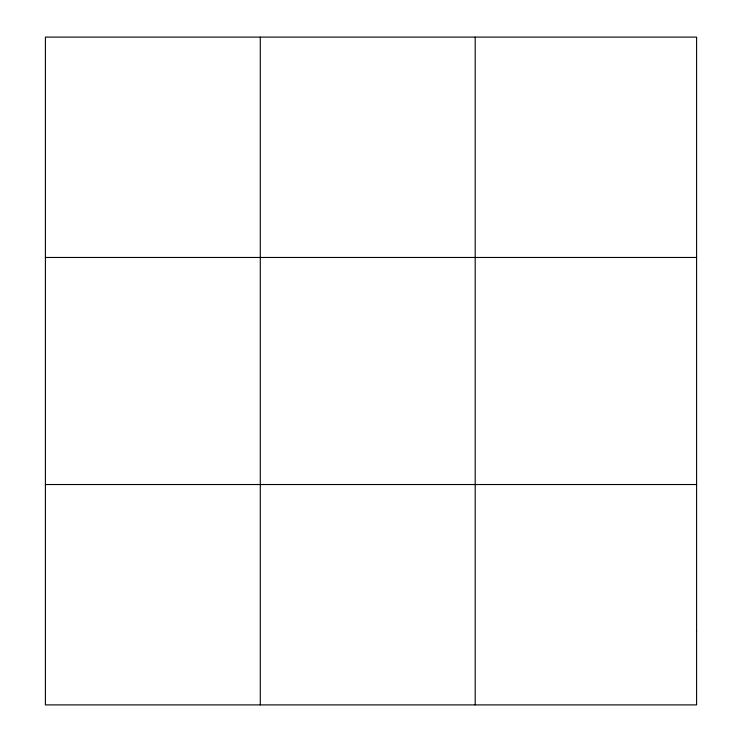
<?xml version="1.0" encoding="UTF-8"?>
<svg xmlns="http://www.w3.org/2000/svg" width="742" height="742" viewBox="0 0 742 742"><rect width="100%" height="100%" fill="white"/><g stroke="black" fill="none" stroke-linecap="round" stroke-linejoin="round"><path stroke-width="1.11" d="M260.294 704.9L260.294 37.1M475.195 704.9L475.195 37.1M45.401 257.474L696.599 257.474M45.401 484.526L696.599 484.526M696.599 631.442L696.599 704.9L45.401 704.9L45.401 37.1L696.599 37.1L696.599 631.442"/></g></svg>
